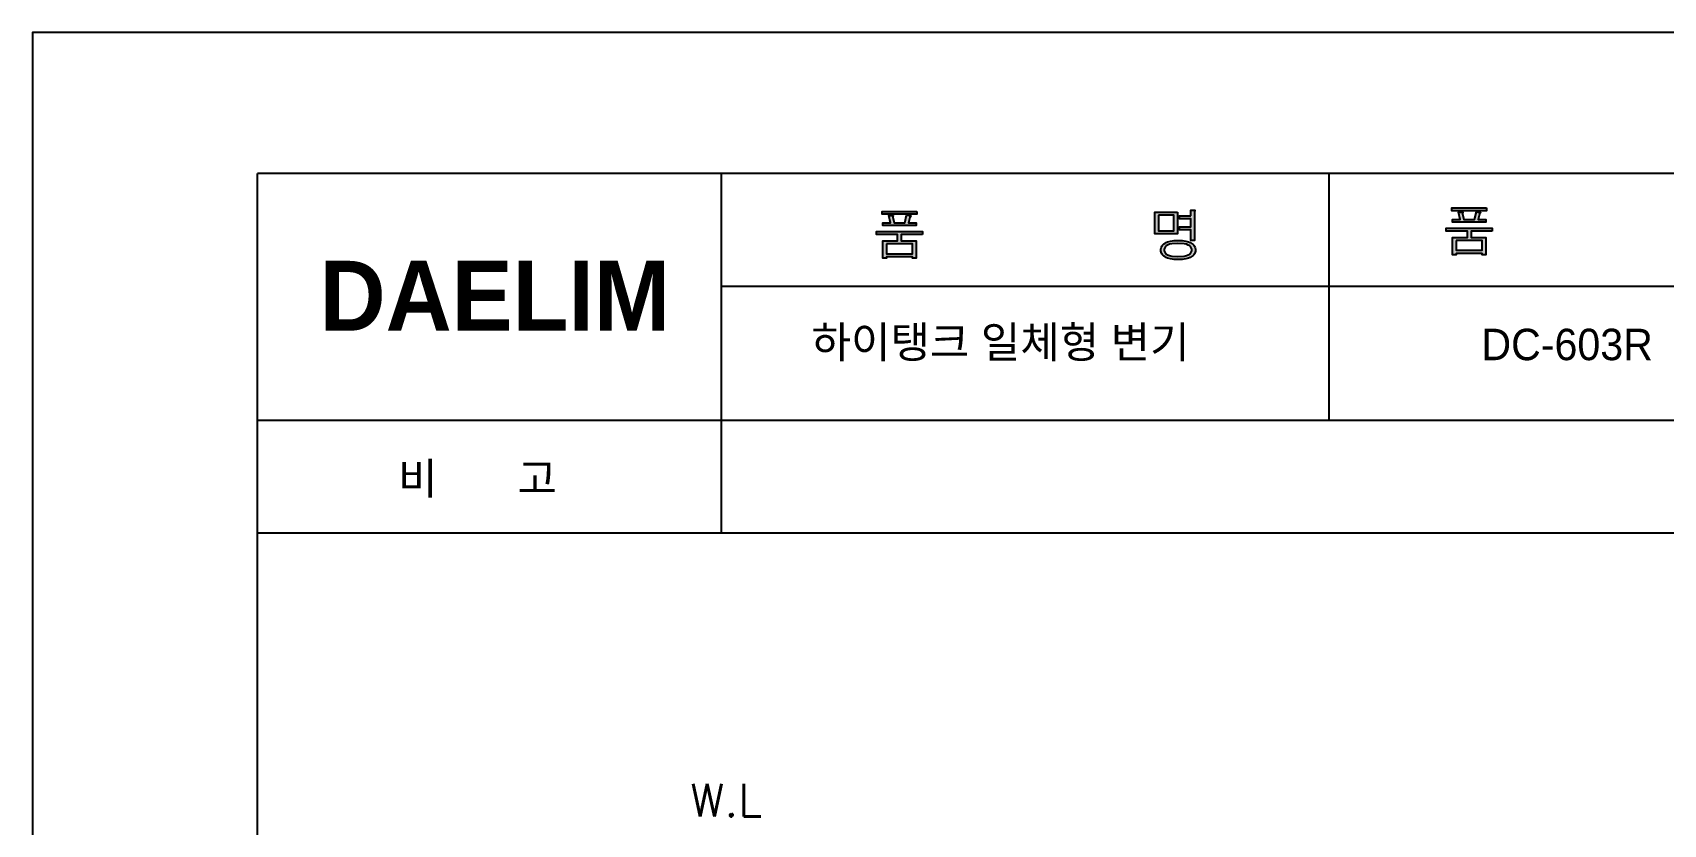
# Model space of a CAD drawing. Extents: x 60782 to 63207, y 58098 to 61529.
# Drawn here: x 60782 to 62169, y 60855 to 61529 of the extents above; entities that cross this region are included whole.
import ezdxf
from ezdxf.lldxf.tags import DXFTag

# ---------------------------------------------------------------- set-up
doc = ezdxf.new("R2010")
doc.units = 0
doc.header["$MEASUREMENT"] = 0
doc.linetypes.add('AM_ISO02W050x2', pattern=[3.75, 3, -0.75])
doc.layers.get('0').update_dxf_attribs({"linetype": 'CONTINUOUS'})
for name, color, linetype in [('Dim', 4, 'CONTINUOUS'), ('LAYER_02', 7, 'CONTINUOUS'), ('LINE', 7, 'CONTINUOUS'), ('LINE @ 1 VP1', 7, 'CONTINUOUS'), ('LINE @ 1 VPModel', 7, 'CONTINUOUS'), ('YA', 7, 'CONTINUOUS')]:
    doc.layers.add(name, color=color, linetype=linetype)
doc.styles.add('h', font='', dxfattribs={"height": 30})
doc.styles.get("Standard").update_dxf_attribs({"font": 'txt.shx', "bigfont": 'ghs.shx'})
doc.styles.add('스타일1', font='txt.shx', dxfattribs={"bigfont": 'ghs.shx'})
doc.styles.get('h').set_extended_font_data('Haansoft Batang')
tags = doc.linetypes.add('Amconstr', pattern=[9999, 9999, 0]).pattern_tags.tags
tags[6:7] = [DXFTag(74, 4), DXFTag(75, 0), DXFTag(340, '0'), DXFTag(46, 1.0), DXFTag(50, 0.0), DXFTag(44, 0.0), DXFTag(45, 0.0)]
tags[4:5] = [DXFTag(74, 4), DXFTag(75, 0), DXFTag(340, '0'), DXFTag(46, 1.0), DXFTag(50, 0.0), DXFTag(44, 0.0), DXFTag(45, 0.0)]

# ---------------------------------------------------------------- blocks, each defined once
blk = doc.blocks.new('*U83')
at = {"layer": 'LINE @ 1 VP1', "linetype": 'Amconstr'}
h = blk.add_hatch(color=256, dxfattribs=at)
h.dxf.hatch_style = 1
h.paths.add_polyline_path([(61997.7, 61374.5), (61997.7, 61374.6), (61997.7, 61374.7), (61997.8, 61374.8), (61997.8, 61375), (61997.9, 61375.3), (61998, 61375.5), (61998.1, 61375.6), (61998.1, 61375.7), (61998.1, 61375.7), (61998.1, 61375.7), (61998.1, 61375.7), (61998.1, 61375.8), (61998.1, 61375.8), (61998.1, 61375.8), (61998, 61375.8), (61998, 61375.8), (61998, 61375.9), (61998, 61375.9), (61997.9, 61375.9), (61997.6, 61376), (61996.7, 61376), (61994.5, 61376), (61995.9, 61369.7), (61989.4, 61369.7), (61989.4, 61367.4), (62017.7, 61367.4), (62017.7, 61369.7), (62011, 61369.7), (62012.3, 61374.2), (62012.3, 61374.3), (62012.3, 61374.5), (62012.4, 61374.6), (62012.5, 61374.7), (62012.8, 61375.1), (62013, 61375.3), (62013, 61375.3), (62013, 61375.4), (62013.1, 61375.4), (62013.1, 61375.5), (62013.1, 61375.5), (62013.1, 61375.5), (62013.1, 61375.5), (62013.1, 61375.6), (62013, 61375.6), (62013, 61375.6), (62013, 61375.6), (62012.9, 61375.6), (62012.7, 61375.7), (62012, 61375.8), (62009.6, 61376.3), (62008.1, 61369.7), (61998.9, 61369.7)])
h.paths.add_polyline_path([(62023, 61362.4), (61984, 61362.4), (61984, 61359.9), (62002, 61359.9), (62002, 61354.3), (61989.4, 61354.3), (61989.4, 61339.6), (61992.5, 61339.6), (61992.5, 61340.9), (62014.6, 61340.9), (62014.6, 61339.6), (62017.7, 61339.6), (62017.7, 61354.3), (62005.1, 61354.3), (62005.1, 61359.9), (62023, 61359.9)])
h.paths.add_polyline_path([(62014.6, 61351.8), (62014.6, 61343.5), (61992.5, 61343.5), (61992.5, 61351.8)], flags=16)
at = {"layer": 'LINE @ 1 VPModel', "linetype": 'Amconstr'}
h = blk.add_hatch(color=256, dxfattribs=at)
h.dxf.hatch_style = 1
h.paths.add_polyline_path([(61997.7, 61374.5), (61997.7, 61374.6), (61997.7, 61374.7), (61997.8, 61374.8), (61997.8, 61375), (61997.9, 61375.3), (61998, 61375.5), (61998.1, 61375.6), (61998.1, 61375.7), (61998.1, 61375.7), (61998.1, 61375.7), (61998.1, 61375.7), (61998.1, 61375.8), (61998.1, 61375.8), (61998.1, 61375.8), (61998, 61375.8), (61998, 61375.8), (61998, 61375.9), (61998, 61375.9), (61997.9, 61375.9), (61997.6, 61376), (61996.7, 61376), (61994.5, 61376), (61995.9, 61369.7), (61989.4, 61369.7), (61989.4, 61367.4), (62017.7, 61367.4), (62017.7, 61369.7), (62011, 61369.7), (62012.3, 61374.2), (62012.3, 61374.3), (62012.3, 61374.5), (62012.4, 61374.6), (62012.5, 61374.7), (62012.8, 61375.1), (62013, 61375.3), (62013, 61375.3), (62013, 61375.4), (62013.1, 61375.4), (62013.1, 61375.5), (62013.1, 61375.5), (62013.1, 61375.5), (62013.1, 61375.5), (62013.1, 61375.6), (62013, 61375.6), (62013, 61375.6), (62013, 61375.6), (62012.9, 61375.6), (62012.7, 61375.7), (62012, 61375.8), (62009.6, 61376.3), (62008.1, 61369.7), (61998.9, 61369.7)])
h.paths.add_polyline_path([(62023, 61362.4), (61984, 61362.4), (61984, 61359.9), (62002, 61359.9), (62002, 61354.3), (61989.4, 61354.3), (61989.4, 61339.6), (61992.5, 61339.6), (61992.5, 61340.9), (62014.6, 61340.9), (62014.6, 61339.6), (62017.7, 61339.6), (62017.7, 61354.3), (62005.1, 61354.3), (62005.1, 61359.9), (62023, 61359.9)])
h.paths.add_polyline_path([(62014.6, 61351.8), (62014.6, 61343.5), (61992.5, 61343.5), (61992.5, 61351.8)], flags=16)
blk = doc.blocks.new('*U84')
at = {"layer": 'LINE @ 1 VP1', "linetype": 'Amconstr'}
h = blk.add_hatch(color=256, dxfattribs=at)
h.dxf.hatch_style = 1
h.paths.add_polyline_path([(62018.3, 61379.5), (61988.7, 61379.5), (61988.7, 61377.2), (62018.3, 61377.2)])
at = {"layer": 'LINE @ 1 VPModel', "linetype": 'Amconstr'}
h = blk.add_hatch(color=256, dxfattribs=at)
h.dxf.hatch_style = 1
h.paths.add_polyline_path([(62018.3, 61379.5), (61988.7, 61379.5), (61988.7, 61377.2), (62018.3, 61377.2)])

msp = doc.modelspace()

# ---------------------------------------------------------------- hatches: boundary and pattern name
at = {"linetype": 'AM_ISO02W050x2'}
h = msp.add_hatch(color=256, dxfattribs=at)
h.dxf.hatch_style = 1
h.paths.add_polyline_path([(61533.8, 61376.6), (61533.8, 61374.3), (61504.2, 61374.3), (61504.2, 61376.6)])
h = msp.add_hatch(color=256, dxfattribs=at)
h.dxf.hatch_style = 1
h.paths.add_polyline_path([(61513.5, 61373), (61513.5, 61372.9), (61513.5, 61372.9), (61513.5, 61372.9), (61513.5, 61372.9), (61513.5, 61372.8), (61513.5, 61372.8), (61513.5, 61372.8), (61513.5, 61372.8), (61513.5, 61372.7), (61513.5, 61372.6), (61513.4, 61372.4), (61513.2, 61372.1), (61513.2, 61371.9), (61513.2, 61371.8), (61513.2, 61371.7), (61513.2, 61371.6), (61514.3, 61366.9), (61523.5, 61366.9), (61525, 61373.4), (61527.5, 61373), (61528.2, 61372.8), (61528.4, 61372.7), (61528.4, 61372.7), (61528.5, 61372.7), (61528.5, 61372.7), (61528.5, 61372.7), (61528.5, 61372.6), (61528.5, 61372.6), (61528.5, 61372.6), (61528.5, 61372.6), (61528.5, 61372.5), (61528.5, 61372.5), (61528.4, 61372.4), (61528.4, 61372.4), (61528.3, 61372.2), (61527.9, 61371.8), (61527.8, 61371.7), (61527.8, 61371.6), (61527.7, 61371.4), (61527.7, 61371.3), (61526.5, 61366.9), (61533.1, 61366.9), (61533.1, 61364.5), (61504.8, 61364.5), (61504.8, 61366.9), (61511.3, 61366.9), (61510, 61373.1), (61512.1, 61373.1), (61513, 61373.1), (61513.3, 61373), (61513.4, 61373), (61513.4, 61373)])
h = msp.add_hatch(color=256, dxfattribs=at)
h.dxf.hatch_style = 1
h.paths.add_polyline_path([(61755.5, 61357.6), (61755.5, 61375.9), (61736.2, 61375.9), (61736.2, 61357.6)])
h.paths.add_polyline_path([(61739.3, 61360.2), (61739.3, 61373.3), (61752.3, 61373.3), (61752.3, 61360.2)], flags=16)
h = msp.add_hatch(color=256, dxfattribs=at)
h.dxf.hatch_style = 1
h.paths.add_polyline_path([(61757, 61360.9), (61766.8, 61360.9), (61766.8, 61351.9), (61770, 61351.9), (61770, 61376.5), (61770.3, 61377.3), (61770.3, 61377.3), (61770.3, 61377.4), (61770.3, 61377.4), (61770.3, 61377.4), (61770.3, 61377.4), (61770.3, 61377.4), (61770.3, 61377.5), (61770.3, 61377.5), (61770.3, 61377.5), (61770.3, 61377.5), (61770.2, 61377.5), (61770.2, 61377.5), (61770.2, 61377.5), (61770.1, 61377.6), (61770, 61377.6), (61769.7, 61377.6), (61769.3, 61377.7), (61766.8, 61377.7), (61766.8, 61372.8), (61757, 61372.8), (61757, 61370.2), (61766.8, 61370.2), (61766.8, 61363.5), (61757, 61363.5)])
h = msp.add_hatch(color=256, dxfattribs=at)
h.dxf.hatch_style = 1
h.paths.add_polyline_path([(61520.5, 61351.5), (61520.5, 61357), (61538.5, 61357), (61538.5, 61359.5), (61499.4, 61359.5), (61499.4, 61357), (61517.4, 61357), (61517.4, 61351.5), (61504.8, 61351.5), (61504.8, 61336.7), (61508, 61336.7), (61508, 61338), (61530, 61338), (61530, 61336.7), (61533.1, 61336.7), (61533.1, 61351.5)])
h.paths.add_polyline_path([(61530, 61348.9), (61530, 61340.6), (61508, 61340.6), (61508, 61348.9)], flags=16)
h = msp.add_hatch(color=256, dxfattribs=at)
h.dxf.hatch_style = 1
h.paths.add_polyline_path([(61752.5, 61351.8), (61749.5, 61351.4), (61746.9, 61350.7), (61745.8, 61350.2), (61744.8, 61349.6), (61743.9, 61349.1), (61743.2, 61348.5), (61742.6, 61347.8), (61742.1, 61347.1), (61741.7, 61346.3), (61741.4, 61345.5), (61741.2, 61344.6), (61741.2, 61343.7), (61741.2, 61342.8), (61741.4, 61342), (61741.7, 61341.2), (61742.1, 61340.5), (61742.6, 61339.8), (61743.2, 61339.1), (61743.9, 61338.5), (61744.8, 61338), (61745.8, 61337.4), (61746.9, 61336.9), (61749.5, 61336.2), (61752.5, 61335.8), (61756, 61335.7), (61759.4, 61335.8), (61762.4, 61336.2), (61764.9, 61336.9), (61766.1, 61337.4), (61767.1, 61338), (61768, 61338.5), (61768.7, 61339.1), (61769.3, 61339.8), (61769.8, 61340.5), (61770.2, 61341.2), (61770.5, 61342), (61770.7, 61342.8), (61770.7, 61343.7), (61770.7, 61344.6), (61770.5, 61345.5), (61770.2, 61346.3), (61769.8, 61347.1), (61769.3, 61347.8), (61768.7, 61348.5), (61768, 61349.1), (61767.1, 61349.6), (61766.1, 61350.2), (61764.9, 61350.7), (61762.4, 61351.4), (61759.4, 61351.8), (61756, 61351.9)])
h.paths.add_polyline_path([(61764.6, 61348), (61765.3, 61347.6), (61765.9, 61347.2), (61766.4, 61346.7), (61766.8, 61346.2), (61767.1, 61345.6), (61767.4, 61345.1), (61767.5, 61344.4), (61767.6, 61343.7), (61767.5, 61343.1), (61767.4, 61342.5), (61767.1, 61341.9), (61766.8, 61341.3), (61766.4, 61340.8), (61765.9, 61340.4), (61765.3, 61340), (61764.6, 61339.6), (61763, 61339), (61761, 61338.5), (61755.8, 61338.2), (61750.6, 61338.5), (61748.6, 61339), (61747, 61339.6), (61746.3, 61340), (61745.7, 61340.4), (61745.2, 61340.8), (61744.6, 61341.6), (61744.3, 61342.5), (61744.2, 61343.1), (61744.1, 61343.7), (61744.2, 61344.4), (61744.3, 61345.1), (61744.5, 61345.6), (61744.8, 61346.2), (61745.2, 61346.7), (61745.7, 61347.2), (61746.3, 61347.6), (61747, 61348), (61748.6, 61348.6), (61750.7, 61349.1), (61755.8, 61349.4), (61761, 61349.1), (61763, 61348.6)], flags=16)

# ---------------------------------------------------------------- linework, layer by layer
at = {"layer": 'YA', "color": 7}
for p, q in [((63049, 61408.8), (60973, 61408.8)), ((60973, 60338.6), (60973, 61408.8)), ((61367.5, 61102.8), (61367.5, 61408.8)), ((61884.4, 61198.5), (61884.4, 61408.5)), ((63049, 61312.8), (61367.5, 61312.8)), ((63049, 61198.8), (60973, 61198.8)), ((63049, 61102.8), (60973, 61102.8)), ((63049, 61102.8), (60973, 61102.8))]:
    msp.add_line(p, q, dxfattribs=at)
at = {"layer": 'YA', "color": 0}
msp.add_lwpolyline([(60781.7, 58098.3), (63207.2, 58098.3), (63207.2, 61528.7), (60781.7, 61528.7)], close=True, dxfattribs=at)
at = {"layer": 'YA', "color": 7}
for points in [[(61533.8, 61376.6), (61533.8, 61374.3), (61504.2, 61374.3), (61504.2, 61376.6), (61533.8, 61376.6)], [(61513.5, 61373), (61513.5, 61372.9), (61513.5, 61372.9), (61513.5, 61372.9), (61513.5, 61372.9), (61513.5, 61372.8), (61513.5, 61372.8), (61513.5, 61372.8), (61513.5, 61372.8), (61513.5, 61372.7), (61513.5, 61372.6), (61513.4, 61372.4), (61513.2, 61372.1), (61513.2, 61371.9), (61513.2, 61371.8), (61513.2, 61371.7), (61513.2, 61371.6), (61514.3, 61366.9), (61523.5, 61366.9), (61525, 61373.4), (61527.5, 61373), (61528.2, 61372.8), (61528.4, 61372.7), (61528.4, 61372.7), (61528.5, 61372.7), (61528.5, 61372.7), (61528.5, 61372.7), (61528.5, 61372.6), (61528.5, 61372.6), (61528.5, 61372.6), (61528.5, 61372.6), (61528.5, 61372.5), (61528.5, 61372.5), (61528.4, 61372.4), (61528.4, 61372.4), (61528.3, 61372.2), (61527.9, 61371.8), (61527.8, 61371.7), (61527.8, 61371.6), (61527.7, 61371.4), (61527.7, 61371.3), (61526.5, 61366.9), (61533.1, 61366.9), (61533.1, 61364.5), (61504.8, 61364.5), (61504.8, 61366.9), (61511.3, 61366.9), (61510, 61373.1), (61512.1, 61373.1), (61513, 61373.1), (61513.3, 61373), (61513.4, 61373), (61513.4, 61373), (61513.5, 61373)], [(61755.5, 61375.9), (61755.5, 61357.6), (61736.2, 61357.6), (61736.2, 61375.9), (61755.5, 61375.9)], [(61766.8, 61372.8), (61766.8, 61377.7), (61769.3, 61377.7), (61769.7, 61377.6), (61770, 61377.6), (61770.1, 61377.6), (61770.2, 61377.5), (61770.2, 61377.5), (61770.2, 61377.5), (61770.3, 61377.5), (61770.3, 61377.5), (61770.3, 61377.5), (61770.3, 61377.5), (61770.3, 61377.4), (61770.3, 61377.4), (61770.3, 61377.4), (61770.3, 61377.4), (61770.3, 61377.4), (61770.3, 61377.3), (61770.3, 61377.3), (61770.2, 61377.1), (61770.2, 61377), (61770, 61376.6), (61770, 61376.3), (61770, 61351.9), (61766.8, 61351.9), (61766.8, 61360.9), (61757, 61360.9), (61757, 61363.5), (61766.8, 61363.5), (61766.8, 61370.2), (61757, 61370.2), (61757, 61372.8), (61766.8, 61372.8)], [(62018.3, 61379.5), (62018.3, 61377.2), (61988.7, 61377.2), (61988.7, 61379.5), (62018.3, 61379.5)], [(61998, 61375.8), (61998, 61375.8), (61998.1, 61375.8), (61998.1, 61375.8), (61998.1, 61375.8), (61998.1, 61375.7), (61998.1, 61375.7), (61998.1, 61375.7), (61998.1, 61375.7), (61998.1, 61375.6), (61998, 61375.5), (61997.9, 61375.3), (61997.8, 61375), (61997.8, 61374.8), (61997.7, 61374.7), (61997.7, 61374.6), (61997.7, 61374.5), (61998.9, 61369.7), (62008.1, 61369.7), (62009.6, 61376.3), (62012, 61375.8), (62012.7, 61375.7), (62012.9, 61375.6), (62013, 61375.6), (62013, 61375.6), (62013, 61375.6), (62013.1, 61375.6), (62013.1, 61375.5), (62013.1, 61375.5), (62013.1, 61375.5), (62013.1, 61375.5), (62013.1, 61375.4), (62013, 61375.4), (62013, 61375.3), (62013, 61375.3), (62012.8, 61375.1), (62012.5, 61374.7), (62012.4, 61374.6), (62012.3, 61374.5), (62012.3, 61374.3), (62012.3, 61374.2), (62011, 61369.7), (62017.7, 61369.7), (62017.7, 61367.4), (61989.4, 61367.4), (61989.4, 61369.7), (61995.9, 61369.7), (61994.5, 61376), (61996.7, 61376), (61997.6, 61376), (61997.9, 61375.9), (61998, 61375.9), (61998, 61375.9), (61998, 61375.8)], [(61739.3, 61373.3), (61739.3, 61360.2), (61752.3, 61360.2), (61752.3, 61373.3), (61739.3, 61373.3)], [(61538.5, 61357), (61520.5, 61357), (61520.5, 61351.5), (61533.1, 61351.5), (61533.1, 61336.7), (61530, 61336.7), (61530, 61338), (61508, 61338), (61508, 61336.7), (61504.8, 61336.7), (61504.8, 61351.5), (61517.4, 61351.5), (61517.4, 61357), (61499.4, 61357), (61499.4, 61359.5), (61538.5, 61359.5), (61538.5, 61357)], [(61508, 61348.9), (61508, 61340.6), (61530, 61340.6), (61530, 61348.9), (61508, 61348.9)], [(61767.1, 61349.6), (61768, 61349.1), (61768.7, 61348.5), (61769.3, 61347.8), (61769.8, 61347.1), (61770.2, 61346.3), (61770.5, 61345.5), (61770.7, 61344.6), (61770.7, 61343.7), (61770.7, 61342.8), (61770.5, 61342), (61770.2, 61341.2), (61769.8, 61340.5), (61769.3, 61339.8), (61768.7, 61339.1), (61768, 61338.5), (61767.1, 61338), (61766.1, 61337.4), (61764.9, 61336.9), (61762.4, 61336.2), (61759.4, 61335.8), (61756, 61335.7), (61752.5, 61335.8), (61749.5, 61336.2), (61746.9, 61336.9), (61745.8, 61337.4), (61744.8, 61338), (61743.9, 61338.5), (61743.2, 61339.1), (61742.6, 61339.8), (61742.1, 61340.5), (61741.7, 61341.2), (61741.4, 61342), (61741.2, 61342.8), (61741.2, 61343.7), (61741.2, 61344.6), (61741.4, 61345.5), (61741.7, 61346.3), (61742.1, 61347.1), (61742.6, 61347.8), (61743.2, 61348.5), (61743.9, 61349.1), (61744.8, 61349.6), (61745.8, 61350.2), (61746.9, 61350.7), (61749.5, 61351.4), (61752.5, 61351.8), (61756, 61351.9), (61759.4, 61351.8), (61762.4, 61351.4), (61764.9, 61350.7), (61766.1, 61350.2), (61767.1, 61349.6)], [(61747, 61348), (61746.3, 61347.6), (61745.7, 61347.2), (61745.2, 61346.7), (61744.8, 61346.2), (61744.5, 61345.6), (61744.3, 61345.1), (61744.2, 61344.4), (61744.1, 61343.7), (61744.2, 61343.1), (61744.3, 61342.5), (61744.5, 61341.9), (61744.8, 61341.3), (61745.2, 61340.8), (61745.7, 61340.4), (61746.3, 61340), (61747, 61339.6), (61748.6, 61339), (61750.6, 61338.5), (61755.8, 61338.2), (61761, 61338.5), (61763, 61339), (61764.6, 61339.6), (61765.3, 61340), (61765.9, 61340.4), (61766.4, 61340.8), (61766.8, 61341.3), (61767.1, 61341.9), (61767.4, 61342.5), (61767.5, 61343.1), (61767.6, 61343.7), (61767.5, 61344.4), (61767.4, 61345.1), (61767.1, 61345.6), (61766.8, 61346.2), (61766.4, 61346.7), (61765.9, 61347.2), (61765.3, 61347.6), (61764.6, 61348), (61763, 61348.6), (61761, 61349.1), (61755.8, 61349.4), (61750.7, 61349.1), (61748.6, 61348.6), (61747, 61348)], [(61992.5, 61351.8), (61992.5, 61343.5), (62014.6, 61343.5), (62014.6, 61351.8), (61992.5, 61351.8)]]:
    msp.add_lwpolyline(points, dxfattribs=at)
msp.add_lwpolyline([(62023, 61359.9), (62005.1, 61359.9), (62005.1, 61354.3), (62017.7, 61354.3), (62017.7, 61339.6), (62014.6, 61339.6), (62014.6, 61340.9), (61992.5, 61340.9), (61992.5, 61339.6), (61989.4, 61339.6), (61989.4, 61354.3), (62002, 61354.3), (62002, 61359.9), (61984, 61359.9), (61984, 61362.4), (62023, 61362.4), (62023, 61359.9)], close=True, dxfattribs=at)

# ---------------------------------------------------------------- block references
at = {"layer": 'LINE', "color": 0}
for name in ['*U83', '*U84']:
    msp.add_blockref(name, (0, 0), dxfattribs=at)

# ---------------------------------------------------------------- texts
at = {"layer": 'Dim', "color": 0, "char_height": 33.819, "width": 702.697, "attachment_point": 1, "style": '스타일1'}
for s, insert in [('{\\fGulim|b0|i0|c129|p50;   \\H0.79087x;하이탱크 일체형 변기}', (61407.3, 61278.8)), ('{\\fGulim|b0|i0|c129|p50;   \\H0.79087x;DC-603R}', (61977, 61276.8))]:
    msp.add_mtext(s, dxfattribs=dict(at, insert=insert))
at = {"layer": 'Dim', "color": 0, "insert": (61092.4, 61162.8), "char_height": 26.746, "attachment_point": 1, "style": '스타일1'}
msp.add_mtext('{\\fGulim|b0|i0|c129|p50;비       고}', dxfattribs=at)
at = {"layer": 'LAYER_02', "color": 0}
msp.add_text('W.L', height=27.99, dxfattribs=at).set_placement((61341.1, 60861.8))
at = {"layer": 'YA', "color": 7, "insert": (61025.8, 61334.6), "char_height": 59.437, "width": 290.871, "attachment_point": 1, "style": 'h'}
msp.add_mtext('{\\fHYGraphic-Medium|b1|i0|c129|p18;DAELIM}', dxfattribs=at)

doc.saveas('drawing.dxf')
